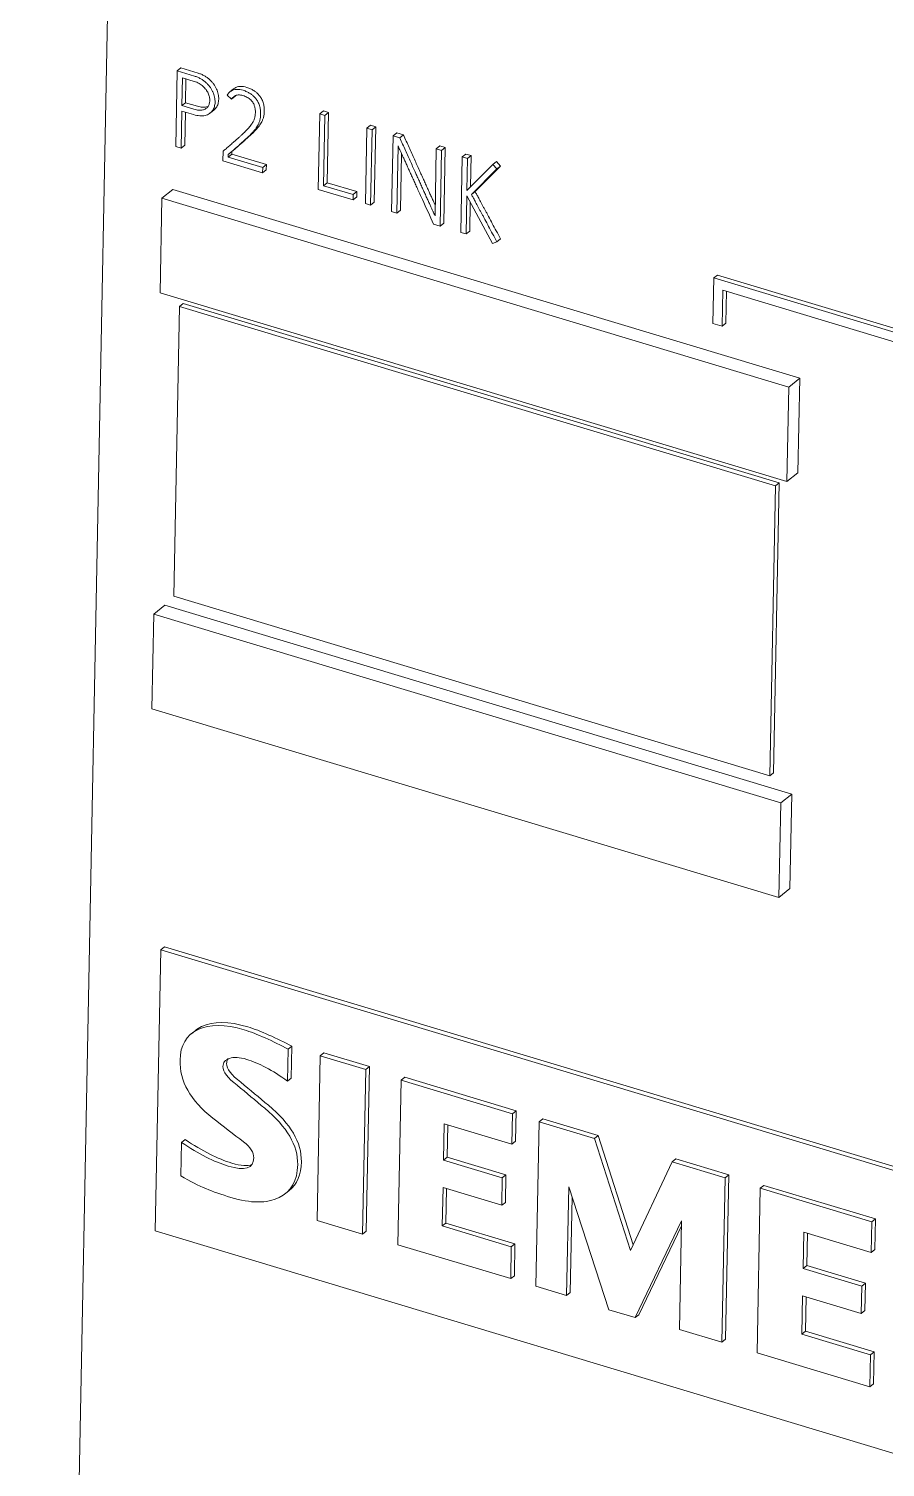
# Model space of a CAD drawing. Header units: inches. Extents: x 67578 to 72421, y -34894 to -31675.
# Drawn here: x 69207.36 to 69225.83, y -33818.6 to -33787.56 of the extents above; entities that cross this region are included whole.
import ezdxf

# ---------------------------------------------------------------- set-up
doc = ezdxf.new("R2010")
doc.units = ezdxf.units.IN
doc.header["$MEASUREMENT"] = 0

# ---------------------------------------------------------------- blocks, each defined once
blk = doc.blocks.new('A$C24EF5112')
at = {"color": 0, "linetype": 'Continuous', "lineweight": 0, "extrusion": (1.17636e-17, 0.017452, 0.999848)}
for p, q in [((-236.804, 316.416), (-241.044, 98.2)), ((-235.484, 248.134), (-235.539, 245.301)), ((-235.346, 248.244), (-235.484, 248.134)), ((-234.842, 247.94), (-235.484, 248.134)), ((-234.704, 248.051), (-235.346, 248.244)), ((-235.311, 246.833), (-235.29, 247.874)), ((-235.29, 247.874), (-234.845, 247.74)), ((-235.173, 246.943), (-235.156, 247.833)), ((-233.376, 247.458), (-233.513, 247.347)), ((-235.173, 246.943), (-235.311, 246.833)), ((-234.866, 246.699), (-235.311, 246.833)), ((-234.728, 246.809), (-235.173, 246.943)), ((-233.618, 247.22), (-233.446, 247.077)), ((-233.308, 247.188), (-233.446, 247.077)), ((-235.341, 245.241), (-235.314, 246.632)), ((-235.314, 246.632), (-234.87, 246.498)), ((-235.204, 245.352), (-235.18, 246.592)), ((-234.105, 246.673), (-234.242, 246.563)), ((-230.149, 246.523), (-230.204, 243.693)), ((-230.011, 246.633), (-230.149, 246.523)), ((-229.951, 246.463), (-230.149, 246.523)), ((-229.814, 246.574), (-230.011, 246.633)), ((-230.002, 243.834), (-229.951, 246.463)), ((-229.814, 246.574), (-229.951, 246.463)), ((-229.865, 243.945), (-229.814, 246.574)), ((-228.381, 245.986), (-228.435, 243.161)), ((-228.243, 246.097), (-228.381, 245.986)), ((-228.187, 245.928), (-228.381, 245.986)), ((-228.05, 246.039), (-228.243, 246.097)), ((-228.242, 243.103), (-228.187, 245.928)), ((-228.05, 246.039), (-228.187, 245.928)), ((-228.105, 243.213), (-228.05, 246.039)), ((-227.26, 245.809), (-227.398, 245.698)), ((-227.009, 245.733), (-227.26, 245.809)), ((-235.539, 245.301), (-235.341, 245.241)), ((-235.204, 245.352), (-235.341, 245.241)), ((-227.398, 245.698), (-227.453, 242.865)), ((-227.146, 245.622), (-227.398, 245.698)), ((-227.259, 242.806), (-227.21, 245.321)), ((-227.009, 245.733), (-227.146, 245.622)), ((-225.781, 245.211), (-225.829, 242.704)), ((-225.643, 245.322), (-225.781, 245.211)), ((-225.583, 245.151), (-225.781, 245.211)), ((-225.446, 245.262), (-225.643, 245.322)), ((-225.446, 245.262), (-225.583, 245.151)), ((-225.501, 242.429), (-225.446, 245.262)), ((-233.764, 245.129), (-233.771, 244.768)), ((-233.771, 244.768), (-232.285, 244.32)), ((-233.74, 245.15), (-233.764, 245.129)), ((-233.436, 245.017), (-233.573, 244.906)), ((-233.573, 244.906), (-233.572, 245)), ((-232.281, 244.517), (-233.573, 244.906)), ((-233.434, 245.111), (-233.572, 245)), ((-233.436, 245.017), (-233.434, 245.111)), ((-232.144, 244.628), (-233.436, 245.017)), ((-227.122, 242.917), (-227.081, 245.033)), ((-225.638, 242.318), (-225.583, 245.151)), ((-224.81, 244.91), (-224.864, 242.085)), ((-224.672, 245.021), (-224.81, 244.91)), ((-224.612, 244.851), (-224.81, 244.91)), ((-224.475, 244.962), (-224.672, 245.021)), ((-224.635, 243.656), (-224.612, 244.851)), ((-224.475, 244.962), (-224.612, 244.851)), ((-224.498, 243.794), (-224.475, 244.962)), ((-223.526, 244.735), (-223.663, 244.624)), ((-223.373, 244.571), (-223.526, 244.735)), ((-232.285, 244.32), (-232.281, 244.517)), ((-232.148, 244.431), (-232.285, 244.32)), ((-232.144, 244.628), (-232.281, 244.517)), ((-232.148, 244.431), (-232.144, 244.628)), ((-223.663, 244.624), (-224.635, 243.656)), ((-224.463, 243.506), (-223.511, 244.46)), ((-224.326, 243.616), (-223.373, 244.571)), ((-223.511, 244.46), (-223.663, 244.624)), ((-223.373, 244.571), (-223.511, 244.46)), ((-236.057, 243.364), (-235.645, 243.696)), ((-212.167, 236.623), (-235.645, 243.696)), ((-230.204, 243.693), (-228.9, 243.301)), ((-229.865, 243.945), (-230.002, 243.834)), ((-228.896, 243.501), (-230.002, 243.834)), ((-228.759, 243.612), (-229.865, 243.945)), ((-228.759, 243.612), (-228.896, 243.501)), ((-228.762, 243.411), (-228.759, 243.612)), ((-224.326, 243.616), (-224.463, 243.506)), ((-236.057, 243.364), (-236.126, 239.822)), ((-212.579, 236.291), (-236.057, 243.364)), ((-228.9, 243.301), (-228.896, 243.501)), ((-228.762, 243.411), (-228.9, 243.301)), ((-228.435, 243.161), (-228.242, 243.103)), ((-228.105, 243.213), (-228.242, 243.103)), ((-224.667, 242.026), (-224.639, 243.46)), ((-224.639, 243.46), (-223.678, 241.668)), ((-224.53, 242.136), (-224.509, 243.217)), ((-227.453, 242.865), (-227.259, 242.806)), ((-227.122, 242.917), (-227.259, 242.806)), ((-225.882, 242.392), (-225.638, 242.318)), ((-225.501, 242.429), (-225.638, 242.318)), ((-224.864, 242.085), (-224.667, 242.026)), ((-224.53, 242.136), (-224.667, 242.026)), ((-223.678, 241.668), (-223.513, 241.733)), ((-223.376, 241.844), (-223.513, 241.733)), ((-215.388, 240.377), (-215.421, 238.675)), ((-215.25, 240.488), (-215.388, 240.377)), ((-181.037, 230.03), (-215.388, 240.377)), ((-180.9, 230.141), (-215.25, 240.488)), ((-236.126, 239.822), (-212.648, 232.75)), ((-215.072, 238.57), (-215.046, 239.918)), ((-215.046, 239.918), (-181.044, 229.676)), ((-214.935, 238.681), (-214.912, 239.878)), ((-235.398, 239.313), (-235.609, 228.452)), ((-235.398, 239.313), (-235.261, 239.424)), ((-213.082, 232.591), (-235.398, 239.313)), ((-212.945, 232.702), (-235.261, 239.424)), ((-215.421, 238.675), (-215.072, 238.57)), ((-214.935, 238.681), (-215.072, 238.57)), ((-212.579, 236.291), (-212.167, 236.623)), ((-212.236, 233.082), (-212.167, 236.623)), ((-212.648, 232.75), (-212.579, 236.291)), ((-212.648, 232.75), (-212.236, 233.082)), ((-213.293, 221.73), (-213.082, 232.591)), ((-213.156, 221.841), (-212.945, 232.702)), ((-213.082, 232.591), (-212.945, 232.702)), ((-236.36, 227.781), (-235.948, 228.113)), ((-235.948, 228.113), (-212.47, 221.041)), ((-235.609, 228.452), (-213.293, 221.73)), ((-236.36, 227.781), (-236.429, 224.239)), ((-212.882, 220.708), (-236.36, 227.781)), ((-236.429, 224.239), (-212.95, 217.167)), ((-213.293, 221.73), (-213.156, 221.841)), ((-212.882, 220.708), (-212.47, 221.041)), ((-212.47, 221.041), (-212.539, 217.499)), ((-212.95, 217.167), (-212.882, 220.708)), ((-212.95, 217.167), (-212.539, 217.499)), ((-236.1, 215.206), (-236.305, 204.676)), ((-236.1, 215.206), (-235.963, 215.317)), ((-197.047, 203.442), (-236.1, 215.206)), ((-235.963, 215.317), (-196.91, 203.553)), ((-234.954, 212.066), (-234.817, 212.177)), ((-231.33, 211.486), (-231.353, 210.288)), ((-231.33, 211.486), (-231.192, 211.596)), ((-231.216, 210.399), (-231.192, 211.596)), ((-230.125, 211.235), (-229.988, 211.345)), ((-228.283, 210.832), (-229.988, 211.345)), ((-230.245, 205.071), (-230.125, 211.235)), ((-230.125, 211.235), (-228.42, 210.721)), ((-228.42, 210.721), (-228.54, 204.558)), ((-228.42, 210.721), (-228.283, 210.832)), ((-228.402, 204.668), (-228.283, 210.832)), ((-231.353, 210.288), (-231.216, 210.399)), ((-227.22, 204.16), (-227.101, 210.324)), ((-227.101, 210.324), (-226.963, 210.434)), ((-227.101, 210.324), (-222.929, 209.067)), ((-222.791, 209.178), (-226.963, 210.434)), ((-222.929, 209.067), (-222.791, 209.178)), ((-222.813, 208.038), (-222.791, 209.178)), ((-225.482, 208.689), (-225.508, 207.325)), ((-222.951, 207.927), (-225.482, 208.689)), ((-225.371, 207.435), (-225.347, 208.649)), ((-222.929, 209.067), (-222.951, 207.927)), ((-222.053, 202.604), (-221.933, 208.767)), ((-221.933, 208.767), (-221.796, 208.878)), ((-221.933, 208.767), (-219.853, 208.14)), ((-219.715, 208.251), (-221.796, 208.878)), ((-235.324, 207.988), (-235.186, 208.099)), ((-222.951, 207.927), (-222.813, 208.038)), ((-219.853, 208.14), (-219.715, 208.251)), ((-219.853, 208.14), (-218.504, 203.942)), ((-218.402, 204.161), (-219.715, 208.251)), ((-235.348, 206.735), (-235.324, 207.988)), ((-225.508, 207.325), (-225.371, 207.435)), ((-225.508, 207.325), (-223.312, 206.663)), ((-223.175, 206.774), (-225.371, 207.435)), ((-218.504, 203.942), (-216.945, 207.264)), ((-216.945, 207.264), (-216.808, 207.375)), ((-216.945, 207.264), (-214.967, 206.669)), ((-214.83, 206.779), (-216.808, 207.375)), ((-223.312, 206.663), (-223.332, 205.637)), ((-223.312, 206.663), (-223.175, 206.774)), ((-223.195, 205.747), (-223.175, 206.774)), ((-214.967, 206.669), (-215.087, 200.505)), ((-214.967, 206.669), (-214.83, 206.779)), ((-214.949, 200.616), (-214.83, 206.779)), ((-231.428, 206.078), (-231.291, 206.188)), ((-225.528, 206.298), (-225.556, 204.861)), ((-223.332, 205.637), (-225.528, 206.298)), ((-225.419, 204.972), (-225.394, 206.258)), ((-220.823, 206.324), (-220.902, 202.257)), ((-219.313, 201.722), (-220.823, 206.324)), ((-220.764, 202.368), (-220.695, 205.935)), ((-213.769, 200.108), (-213.649, 206.272)), ((-213.649, 206.272), (-213.512, 206.382)), ((-213.649, 206.272), (-209.474, 205.014)), ((-209.336, 205.124), (-213.512, 206.382)), ((-223.332, 205.637), (-223.195, 205.747)), ((-228.54, 204.558), (-230.245, 205.071)), ((-225.556, 204.861), (-225.419, 204.972)), ((-225.556, 204.861), (-222.972, 204.083)), ((-222.835, 204.194), (-225.419, 204.972)), ((-216.598, 205.051), (-218.332, 201.427)), ((-218.195, 201.538), (-216.601, 204.868)), ((-216.677, 200.984), (-216.598, 205.051)), ((-209.474, 205.014), (-209.496, 203.874)), ((-209.474, 205.014), (-209.336, 205.124)), ((-209.358, 203.985), (-209.336, 205.124)), ((-236.305, 204.676), (-197.252, 192.912)), ((-228.54, 204.558), (-228.402, 204.668)), ((-212.017, 204.633), (-212.044, 203.269)), ((-209.496, 203.874), (-212.017, 204.633)), ((-211.906, 203.38), (-211.883, 204.593)), ((-222.995, 202.888), (-227.22, 204.16)), ((-222.972, 204.083), (-222.995, 202.888)), ((-222.972, 204.083), (-222.835, 204.194)), ((-222.858, 202.998), (-222.835, 204.194)), ((-209.496, 203.874), (-209.358, 203.985)), ((-212.044, 203.269), (-211.906, 203.38)), ((-212.044, 203.269), (-209.846, 202.607)), ((-209.709, 202.718), (-211.906, 203.38)), ((-222.995, 202.888), (-222.858, 202.998)), ((-209.846, 202.607), (-209.709, 202.718)), ((-209.729, 201.691), (-209.709, 202.718)), ((-220.902, 202.257), (-222.053, 202.604)), ((-220.902, 202.257), (-220.764, 202.368)), ((-212.064, 202.242), (-212.091, 200.806)), ((-209.866, 201.58), (-212.064, 202.242)), ((-211.954, 200.916), (-211.929, 202.202)), ((-209.846, 202.607), (-209.866, 201.58)), ((-218.332, 201.427), (-219.313, 201.722)), ((-209.866, 201.58), (-209.729, 201.691)), ((-218.332, 201.427), (-218.195, 201.538)), ((-215.087, 200.505), (-216.677, 200.984)), ((-215.087, 200.505), (-214.949, 200.616)), ((-212.091, 200.806), (-211.954, 200.916)), ((-212.091, 200.806), (-209.519, 200.031)), ((-209.382, 200.141), (-211.954, 200.916)), ((-209.542, 198.835), (-213.769, 200.108)), ((-209.519, 200.031), (-209.542, 198.835)), ((-209.519, 200.031), (-209.382, 200.141)), ((-209.405, 198.946), (-209.382, 200.141)), ((-209.542, 198.835), (-209.405, 198.946))]:
    blk.add_line(p, q, dxfattribs=at)
at = {"color": 0, "linetype": 'Continuous', "lineweight": 0}
for points, knots in [([(-234.87, 246.498), (-234.793, 246.475), (-234.646, 246.444), (-234.441, 246.455), (-234.301, 246.515), (-234.213, 246.585), (-234.161, 246.645), (-234.12, 246.714), (-234.091, 246.791), (-234.072, 246.875), (-234.065, 246.963), (-234.069, 247.056), (-234.084, 247.152), (-234.11, 247.248), (-234.147, 247.345), (-234.196, 247.439), (-234.255, 247.531), (-234.326, 247.618), (-234.408, 247.699), (-234.501, 247.775), (-234.605, 247.843), (-234.72, 247.899), (-234.8, 247.928), (-234.842, 247.94)], [0, 0, 0, 0, 0.09686, 0.184683, 0.269632, 0.308091, 0.345615, 0.382953, 0.420178, 0.457259, 0.494821, 0.532654, 0.570535, 0.609051, 0.64782, 0.686552, 0.725938, 0.766335, 0.808226, 0.852366, 0.898755, 0.947667, 1, 1, 1, 1]), ([(-234.105, 246.673), (-234.095, 246.681), (-234.066, 246.706), (-234.024, 246.756), (-233.983, 246.825), (-233.953, 246.902), (-233.935, 246.985), (-233.928, 247.074), (-233.931, 247.167), (-233.947, 247.262), (-233.973, 247.359), (-234.01, 247.456), (-234.058, 247.55), (-234.118, 247.641), (-234.188, 247.728), (-234.271, 247.81), (-234.364, 247.886), (-234.468, 247.954), (-234.583, 248.01), (-234.663, 248.038), (-234.704, 248.051)], [0.2903275, 0.2903275, 0.2903275, 0.2903275, 0.3080915, 0.3456151, 0.3829529, 0.4201782, 0.4572586, 0.4948207, 0.5326539, 0.5705347, 0.6090509, 0.6478196, 0.6865519, 0.7259375, 0.7663347, 0.8082258, 0.8523661, 0.8987554, 0.9476666, 1, 1, 1, 1]), ([(-234.845, 247.74), (-234.814, 247.73), (-234.754, 247.709), (-234.667, 247.668), (-234.59, 247.618), (-234.52, 247.562), (-234.459, 247.501), (-234.405, 247.437), (-234.36, 247.37), (-234.323, 247.3), (-234.296, 247.229), (-234.277, 247.159), (-234.265, 247.09), (-234.263, 247.024), (-234.268, 246.961), (-234.281, 246.903), (-234.301, 246.848), (-234.33, 246.798), (-234.367, 246.755), (-234.413, 246.719), (-234.468, 246.69), (-234.53, 246.671), (-234.601, 246.66), (-234.681, 246.66), (-234.77, 246.673), (-234.833, 246.689), (-234.866, 246.699)], [0, 0, 0, 0, 0.053647, 0.103346, 0.149977, 0.194217, 0.236442, 0.277366, 0.317149, 0.355906, 0.394399, 0.432388, 0.469458, 0.506182, 0.541309, 0.576504, 0.612322, 0.648506, 0.685021, 0.722671, 0.761783, 0.802714, 0.846164, 0.892892, 0.943917, 1, 1, 1, 1]), ([(-233.572, 245), (-233.529, 245.038), (-233.444, 245.112), (-233.318, 245.223), (-233.195, 245.33), (-233.076, 245.434), (-232.963, 245.536), (-232.857, 245.634), (-232.758, 245.729), (-232.67, 245.821), (-232.592, 245.909), (-232.526, 245.994), (-232.472, 246.076), (-232.436, 246.148), (-232.411, 246.21), (-232.394, 246.266), (-232.38, 246.326), (-232.369, 246.388), (-232.362, 246.453), (-232.358, 246.523), (-232.36, 246.597), (-232.367, 246.675), (-232.38, 246.754), (-232.401, 246.834), (-232.431, 246.913), (-232.462, 246.976), (-232.493, 247.026), (-232.518, 247.063), (-232.546, 247.102), (-232.579, 247.141), (-232.617, 247.179), (-232.659, 247.217), (-232.707, 247.254), (-232.759, 247.289), (-232.816, 247.323), (-232.878, 247.355), (-232.946, 247.384), (-233.078, 247.428), (-233.267, 247.46), (-233.482, 247.391), (-233.582, 247.286), (-233.618, 247.22)], [0, 0, 0, 0, 0.048004, 0.095097, 0.141278, 0.185999, 0.228718, 0.269437, 0.307815, 0.343526, 0.376603, 0.406725, 0.433635, 0.457492, 0.472108, 0.48732, 0.503186, 0.519426, 0.535765, 0.552259, 0.57073, 0.589215, 0.607835, 0.62639, 0.644811, 0.663394, 0.672373, 0.68198, 0.692247, 0.70311, 0.714574, 0.726746, 0.739692, 0.753474, 0.768167, 0.783918, 0.800939, 0.819353, 0.881523, 0.938661, 1, 1, 1, 1]), ([(-233.434, 245.111), (-233.392, 245.149), (-233.307, 245.223), (-233.181, 245.333), (-233.058, 245.441), (-232.938, 245.545), (-232.826, 245.647), (-232.719, 245.745), (-232.621, 245.839), (-232.533, 245.931), (-232.455, 246.02), (-232.388, 246.105), (-232.335, 246.187), (-232.299, 246.259), (-232.274, 246.321), (-232.257, 246.377), (-232.242, 246.436), (-232.231, 246.499), (-232.224, 246.564), (-232.221, 246.634), (-232.222, 246.708), (-232.23, 246.786), (-232.243, 246.865), (-232.264, 246.945), (-232.294, 247.023), (-232.325, 247.087), (-232.355, 247.136), (-232.381, 247.174), (-232.409, 247.212), (-232.442, 247.252), (-232.48, 247.29), (-232.522, 247.328), (-232.569, 247.364), (-232.621, 247.399), (-232.678, 247.434), (-232.741, 247.466), (-232.809, 247.494), (-232.94, 247.538), (-233.13, 247.571), (-233.29, 247.519), (-233.361, 247.469), (-233.376, 247.458)], [0, 0, 0, 0, 0.0480044, 0.0950969, 0.1412775, 0.1859994, 0.228718, 0.2694374, 0.307815, 0.3435258, 0.3766025, 0.4067255, 0.4336351, 0.457492, 0.4721084, 0.4873203, 0.5031862, 0.519426, 0.5357645, 0.5522595, 0.5707304, 0.5892154, 0.6078346, 0.6263896, 0.6448111, 0.6633935, 0.6723733, 0.6819802, 0.6922475, 0.7031104, 0.7145744, 0.726746, 0.7396919, 0.7534743, 0.7681668, 0.7839177, 0.8009392, 0.819353, 0.881523, 0.9386611, 0.954087, 0.954087, 0.954087, 0.954087]), ([(-233.446, 247.077), (-233.42, 247.124), (-233.348, 247.198), (-233.197, 247.247), (-233.026, 247.218), (-232.865, 247.153), (-232.728, 247.055), (-232.648, 246.952), (-232.607, 246.87), (-232.586, 246.814), (-232.571, 246.756), (-232.562, 246.699), (-232.557, 246.641), (-232.556, 246.584), (-232.559, 246.527), (-232.565, 246.472), (-232.574, 246.42), (-232.587, 246.37), (-232.6, 246.324), (-232.618, 246.276), (-232.644, 246.223), (-232.68, 246.163), (-232.726, 246.101), (-232.779, 246.036), (-232.837, 245.968), (-232.901, 245.9), (-232.969, 245.83), (-233.041, 245.76), (-233.117, 245.691), (-233.194, 245.622), (-233.27, 245.554), (-233.346, 245.488), (-233.419, 245.424), (-233.491, 245.362), (-233.56, 245.303), (-233.625, 245.248), (-233.685, 245.197), (-233.722, 245.165), (-233.74, 245.15)], [0, 0, 0, 0, 0.051647, 0.09943, 0.150945, 0.199195, 0.240637, 0.2798, 0.295394, 0.310938, 0.326681, 0.342661, 0.358816, 0.375251, 0.391744, 0.408047, 0.424226, 0.439924, 0.454758, 0.468767, 0.488525, 0.511149, 0.536757, 0.564665, 0.594142, 0.625206, 0.657561, 0.690904, 0.725249, 0.759827, 0.793857, 0.827339, 0.86001, 0.891601, 0.922115, 0.950752, 0.976714, 1, 1, 1, 1]), ([(-234.327, 246.804), (-234.328, 246.804), (-234.349, 246.795), (-234.393, 246.782), (-234.464, 246.771), (-234.544, 246.77), (-234.633, 246.783), (-234.696, 246.799), (-234.728, 246.809)], [0.7596616, 0.7596616, 0.7596616, 0.7596616, 0.7617832, 0.8027141, 0.8461636, 0.8928921, 0.9439171, 1, 1, 1, 1]), ([(-227.21, 245.321), (-227.203, 245.304), (-227.185, 245.262), (-227.152, 245.188), (-227.109, 245.094), (-227.058, 244.983), (-227.001, 244.858), (-226.938, 244.721), (-226.871, 244.572), (-226.799, 244.414), (-226.725, 244.249), (-226.648, 244.079), (-226.569, 243.906), (-226.453, 243.651), (-226.224, 243.146), (-226.021, 242.699), (-225.882, 242.392)], [0, 0, 0, 0, 0.017881, 0.043036, 0.075471, 0.113785, 0.156579, 0.203853, 0.254825, 0.308715, 0.365522, 0.423995, 0.482881, 0.542179, 0.685414, 1, 1, 1, 1]), ([(-225.829, 242.704), (-225.837, 242.722), (-225.857, 242.766), (-225.891, 242.843), (-225.934, 242.938), (-225.985, 243.05), (-226.042, 243.176), (-226.105, 243.314), (-226.173, 243.462), (-226.244, 243.62), (-226.319, 243.785), (-226.395, 243.955), (-226.472, 244.125), (-226.586, 244.378), (-226.741, 244.721), (-226.94, 245.163), (-227.076, 245.466), (-227.146, 245.622)], [0, 0, 0, 0, 0.019057, 0.045144, 0.078261, 0.117077, 0.160259, 0.207807, 0.259003, 0.31313, 0.370188, 0.428711, 0.487234, 0.545757, 0.688172, 0.839586, 1, 1, 1, 1]), ([(-225.821, 243.102), (-225.83, 243.12), (-225.857, 243.18), (-225.905, 243.286), (-225.968, 243.424), (-226.035, 243.573), (-226.107, 243.731), (-226.181, 243.896), (-226.258, 244.065), (-226.335, 244.236), (-226.449, 244.488), (-226.603, 244.831), (-226.802, 245.273), (-226.939, 245.577), (-227.009, 245.733)], [0.0986091, 0.0986091, 0.0986091, 0.0986091, 0.1170769, 0.1602587, 0.2078068, 0.2590033, 0.3131304, 0.3701881, 0.4287111, 0.487234, 0.545757, 0.6881721, 0.8395864, 1, 1, 1, 1]), ([(-223.376, 241.844), (-223.429, 241.943), (-223.531, 242.134), (-223.68, 242.412), (-223.795, 242.627), (-223.88, 242.784), (-223.937, 242.89), (-223.993, 242.993), (-224.047, 243.094), (-224.099, 243.19), (-224.146, 243.28), (-224.19, 243.362), (-224.229, 243.436), (-224.264, 243.499), (-224.296, 243.558), (-224.316, 243.596), (-224.326, 243.616)], [0, 0, 0, 0, 0.1668, 0.323673, 0.470619, 0.530731, 0.5903, 0.649325, 0.706514, 0.760573, 0.811503, 0.858286, 0.899901, 0.93635, 0.965998, 1, 1, 1, 1]), ([(-223.513, 241.733), (-223.566, 241.832), (-223.668, 242.023), (-223.817, 242.301), (-223.932, 242.516), (-224.017, 242.674), (-224.074, 242.779), (-224.13, 242.883), (-224.185, 242.983), (-224.236, 243.079), (-224.284, 243.169), (-224.327, 243.251), (-224.367, 243.325), (-224.401, 243.389), (-224.433, 243.448), (-224.453, 243.485), (-224.463, 243.506)], [0, 0, 0, 0, 0.1668, 0.323673, 0.470619, 0.530731, 0.5903, 0.649325, 0.706514, 0.760573, 0.811503, 0.858286, 0.899901, 0.93635, 0.965998, 1, 1, 1, 1]), ([(-234.148, 208.895), (-234.574, 209.23), (-234.889, 209.58), (-235.289, 210.305), (-235.387, 210.684), (-235.369, 211.63), (-235.145, 212.011), (-234.271, 212.428), (-233.693, 212.424), (-232.747, 212.138), (-232.482, 212.038), (-232.186, 211.905)], [0, 0, 0, 0, 0.190493, 0.190493, 0.380109, 0.380109, 0.646166, 0.646166, 0.912957, 0.912957, 1, 1, 1, 1]), ([(-232.049, 212.016), (-232.345, 212.149), (-232.61, 212.249), (-233.556, 212.534), (-234.134, 212.539), (-234.662, 212.286), (-234.744, 212.235), (-234.817, 212.177)], [0, 0, 0, 0, 0.0870431, 0.0870431, 0.3538337, 0.3538337, 0.4094226, 0.4094226, 0.4094226, 0.4094226]), ([(-231.353, 210.288), (-231.926, 210.697), (-232.436, 210.969), (-233.15, 211.184), (-233.365, 211.197), (-233.687, 211.086), (-233.769, 210.983), (-233.776, 210.636), (-233.599, 210.403), (-233.241, 210.135)], [0, 0, 0, 0, 0.336425, 0.336425, 0.537425, 0.537425, 0.738425, 0.738425, 1, 1, 1, 1]), ([(-233.104, 210.246), (-233.462, 210.513), (-233.638, 210.747), (-233.633, 211.011), (-233.616, 211.07), (-233.581, 211.119)], [0, 0, 0, 0, 0.2615751, 0.2615751, 0.3531401, 0.3531401, 0.3531401, 0.3531401]), ([(-231.291, 206.188), (-230.996, 206.426), (-230.844, 206.786), (-230.821, 207.991), (-231.236, 208.689), (-232.413, 209.67), (-232.758, 209.958), (-233.104, 210.246)], [0.4589958, 0.4589958, 0.4589958, 0.4589958, 0.6327369, 0.6327369, 0.8922629, 0.8922629, 1, 1, 1, 1]), ([(-233.241, 210.135), (-232.896, 209.847), (-232.55, 209.559), (-231.373, 208.578), (-230.958, 207.88), (-230.984, 206.557), (-231.216, 206.146), (-232.127, 205.703), (-232.729, 205.706), (-233.823, 206.035), (-234.133, 206.145), (-234.683, 206.377), (-234.996, 206.534), (-235.348, 206.735)], [0, 0, 0, 0, 0.107737, 0.107737, 0.367263, 0.367263, 0.583782, 0.583782, 0.800301, 0.800301, 0.899812, 0.899812, 1, 1, 1, 1]), ([(-235.324, 207.988), (-234.681, 207.558), (-234.098, 207.265), (-232.944, 206.917), (-232.625, 207.02), (-232.614, 207.612), (-232.74, 207.809), (-233.379, 208.306), (-233.765, 208.6), (-234.148, 208.895)], [0, 0, 0, 0, 0.271106, 0.271106, 0.594872, 0.594872, 0.757603, 0.757603, 1, 1, 1, 1]), ([(-232.686, 207.167), (-232.844, 207.098), (-233.094, 207.114), (-233.961, 207.375), (-234.544, 207.669), (-235.186, 208.099)], [0.5532672, 0.5532672, 0.5532672, 0.5532672, 0.7288942, 0.7288942, 1, 1, 1, 1])]:
    blk.add_open_spline(points, degree=3, knots=knots, dxfattribs=at)
for points in [[(-233.308, 247.188), (-233.304, 247.196), (-233.299, 247.204), (-233.294, 247.212)], [(-232.186, 211.905), (-231.89, 211.774), (-231.605, 211.633), (-231.33, 211.486)], [(-231.192, 211.596), (-231.468, 211.743), (-231.752, 211.885), (-232.049, 212.016)]]:
    blk.add_open_spline(points, degree=3, dxfattribs=at)

msp = doc.modelspace()

# ---------------------------------------------------------------- block references
at = {"xscale": 0.5760000000000001, "yscale": 0.5760000000000001, "zscale": 0.5760000000000001}
msp.add_blockref('A$C24EF5112', (69346.197, -33931.397), dxfattribs=at)

doc.saveas('drawing.dxf')
